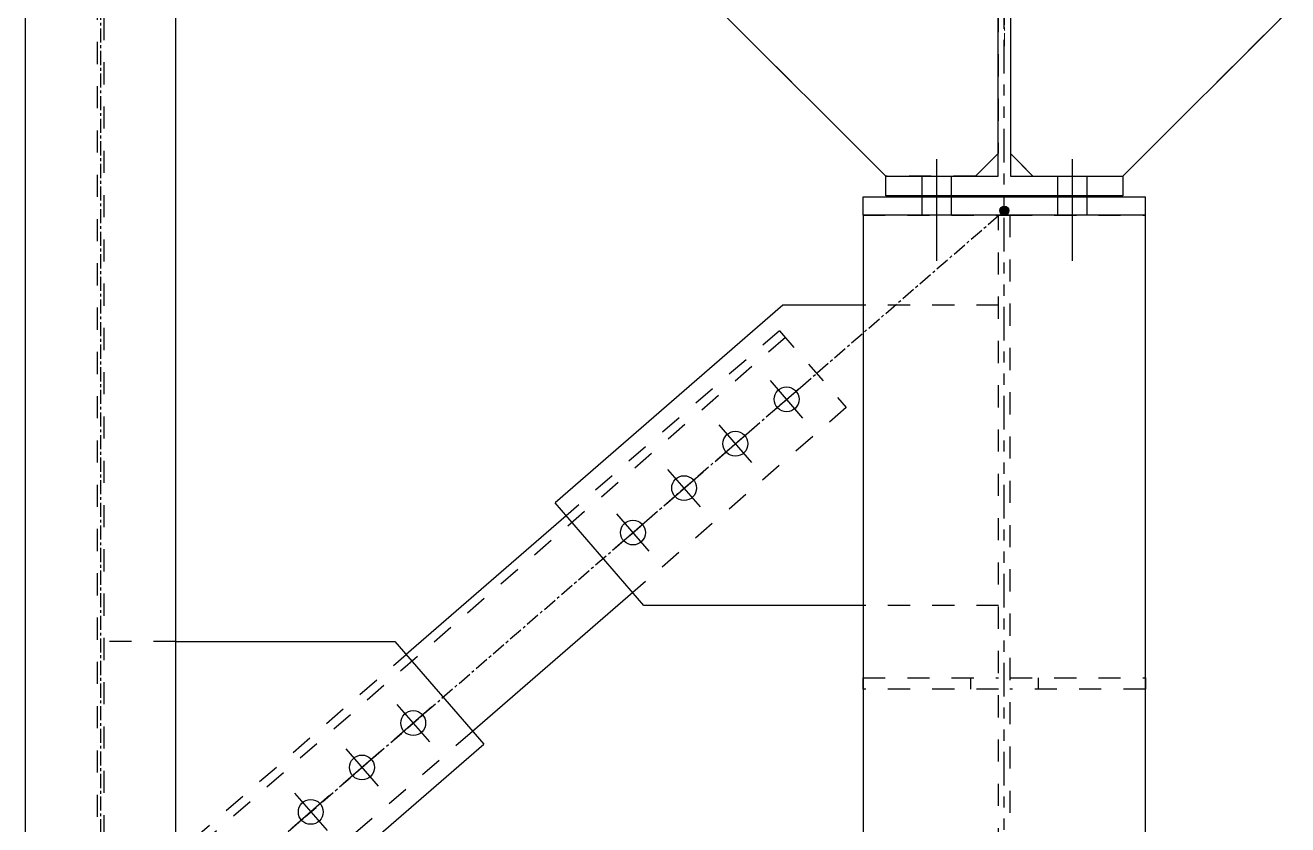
# Model space of a CAD drawing. Header units: inches. Extents: x 209270 to 234360, y -180214 to -150194.
# Drawn here: x 224645 to 225763, y -159189 to -158481 of the extents above; entities that cross this region are included whole.
import ezdxf

# ---------------------------------------------------------------- set-up
doc = ezdxf.new("R2010")
doc.units = ezdxf.units.IN
doc.header["$LTSCALE"] = 10
doc.header["$MEASUREMENT"] = 0
for name, pattern in [('CENTER', [2, 1.25, -0.25, 0.25, -0.25]), ('DXK_LINE_DOT2', [3.9198, 1.9599, -1.9599]), ('DXK_LINE_DOT5', [7.8785, 2.979, -0.9799, 0.9799, -0.9799, 0.9799, -0.9799])]:
    doc.linetypes.add(name, pattern=pattern)
doc.layers.get('0').update_dxf_attribs({"color": 1})
for name, color, linetype in [('$AUDIT_BAD_LAYER1', 1, 'Continuous'), ('_STR_0', 5, 'Continuous'), ('_STR_1', 5, 'Continuous'), ('_STR_2', 5, 'Continuous'), ('_STR_4', 5, 'Continuous')]:
    doc.layers.add(name, color=color, linetype=linetype)
doc.layers.add('CEN', color=1, linetype='CENTER', lineweight=9)
doc.layers.add('MAIN OBJECT', color=1, linetype='Continuous', lineweight=18)

# ---------------------------------------------------------------- blocks, each defined once
blk = doc.blocks.new('A$C426f7GU6TT')
at = {"layer": 'CEN'}
for p, q in [((0, 235.7), (0, -235.7)), ((-235.7, 0), (235.7, 0))]:
    blk.add_line(p, q, dxfattribs=at)
blk.add_circle((0, 0), 5, dxfattribs=at)
at = {"layer": 'MAIN OBJECT'}
blk.add_lwpolyline([(4.4, -180.2, 0.414214), (14.6, -190.4), (89.4, -190.4), (89.4, -204.7), (-89.4, -204.7), (-89.4, -190.4), (-14.6, -190.4, 0.414214), (-4.4, -180.2), (-4.4, 180.2, 0.414214), (-14.6, 190.4), (-89.4, 190.4), (-89.4, 204.7), (89.4, 204.7), (89.4, 190.4), (14.6, 190.4, 0.414214), (4.4, 180.2), (4.4, -180.2)], format="xyb", dxfattribs=at)
blk = doc.blocks.new('GridLine-116860372-116903 - 114867')
at = {"layer": '_STR_2', "linetype": 'DXK_LINE_DOT5'}
blk.add_line((225511.9, -165456.7), (225511.9, -153291), dxfattribs=at)
blk = doc.blocks.new('Part-116860372-114957 - 114867')
at = {"layer": '_STR_2', "linetype": 'Continuous'}
for p, q in [((225506.5, -158369.1), (225506.5, -158369.1)), ((225506.5, -158614.6), (225506.5, -158369.1)), ((225506.5, -158369.1), (225517.3, -158369.1)), ((225517.3, -158369.1), (225517.3, -158369.1)), ((225517.3, -158369.1), (225517.3, -158614.6)), ((225406.9, -158614.6), (225406.9, -158614.6)), ((225406.9, -158632), (225406.9, -158614.6)), ((225406.9, -158614.6), (225506.5, -158614.6)), ((225506.5, -158614.6), (225506.5, -158614.6)), ((225517.3, -158614.6), (225517.3, -158614.6)), ((225517.3, -158614.6), (225616.9, -158614.6)), ((225616.9, -158614.6), (225616.9, -158614.6)), ((225616.9, -158614.6), (225616.9, -158632)), ((225406.9, -158632), (225406.9, -158632)), ((225616.9, -158632), (225406.9, -158632)), ((225616.9, -158632), (225616.9, -158632))]:
    blk.add_line(p, q, dxfattribs=at)
blk = doc.blocks.new('Part-116860372-114976 - 114867')
at = {"layer": '_STR_4', "linetype": 'Continuous'}
for points in [[(224711.9, -158367.7, -1), (224711.9, -158359.7, -1)], [(224711.9, -160167.7, -1), (224711.9, -160159.7, -1)]]:
    blk.add_hatch(color=256, dxfattribs=at).paths.add_polyline_path(points)
at = {"layer": '_STR_1', "linetype": 'DXK_LINE_DOT2'}
for p, q in [((224709, -158374.5), (224709, -158456.5)), ((224714.7, -158374.5), (224709, -158374.5)), ((224714.7, -158374.5), (224714.7, -158430.3)), ((224714.7, -158435.3), (224714.7, -160033.7)), ((224709, -158456.5), (224709, -160033.7)), ((224645.3, -160038.7), (224645.3, -160150.7)), ((224709, -160038.7), (224709, -160150.7)), ((224714.7, -160038.7), (224714.7, -160150.7)), ((224778.5, -160038.7), (224778.5, -160150.7)), ((224778.5, -160150.7), (224645.3, -160150.7))]:
    blk.add_line(p, q, dxfattribs=at)
at = {"layer": '_STR_2', "linetype": 'Continuous'}
for p, q in [((224709, -158430.3), (224709, -158435.3)), ((224714.7, -158430.3), (224714.7, -158435.3)), ((224645.3, -158435.3), (224645.3, -160038.7)), ((224778.5, -158435.3), (224645.3, -158435.3)), ((224778.5, -160038.7), (224778.5, -158435.3)), ((224778.5, -160033.7), (224645.3, -160033.7)), ((224709, -160033.7), (224709, -160038.7)), ((224714.7, -160033.7), (224714.7, -160038.7))]:
    blk.add_line(p, q, dxfattribs=at)
at = {"layer": '_STR_4', "linetype": 'CENTER'}
blk.add_line((224711.9, -158363.7), (224711.9, -160163.7), dxfattribs=at)
at = {"layer": '_STR_4', "linetype": 'Continuous'}
for centre in [(224711.9, -158363.7), (224711.9, -160163.7)]:
    blk.add_circle(centre, 4, dxfattribs=at)
blk = doc.blocks.new('Part-116860372-115108 - 114867')
at = {"layer": '_STR_4', "linetype": 'Continuous'}
for points in [[(225511.9, -158649, -1), (225511.9, -158641, -1)], [(224711.9, -159342.7, -1), (224711.9, -159334.7, -1)]]:
    blk.add_hatch(color=256, dxfattribs=at).paths.add_polyline_path(points)
at = {"layer": '_STR_1', "linetype": 'DXK_LINE_DOT2'}
for p, q in [((225318.1, -158757.4), (224798.7, -159207.8)), ((225312.9, -158751.4), (225124, -158915.1)), ((225312.9, -158751.4), (225371.9, -158819.4)), ((225371.9, -158819.4), (225183, -158983.1)), ((224793.5, -159201.8), (224982.3, -159038)), ((225041.3, -159106), (224852.4, -159269.8)), ((224852.4, -159269.8), (224793.5, -159201.8))]:
    blk.add_line(p, q, dxfattribs=at)
at = {"layer": '_STR_2', "linetype": 'Continuous'}
for p, q in [((225124, -158915.1), (224982.3, -159038)), ((225183, -158983.1), (225041.3, -159106))]:
    blk.add_line(p, q, dxfattribs=at)
at = {"layer": '_STR_4', "linetype": 'CENTER'}
blk.add_line((224711.9, -159338.7), (225511.9, -158645), dxfattribs=at)
at = {"layer": '_STR_4', "linetype": 'Continuous'}
for centre in [(225511.9, -158645), (224711.9, -159338.7)]:
    blk.add_circle(centre, 4, dxfattribs=at)
blk = doc.blocks.new('Part-116860372-115115 - 114867')
at = {"layer": '_STR_2', "linetype": 'Continuous'}
for p, q in [((225636.9, -158649), (225386.9, -158649)), ((225386.9, -158649), (225386.9, -165051.7)), ((225636.9, -165051.7), (225636.9, -158649))]:
    blk.add_line(p, q, dxfattribs=at)
blk = doc.blocks.new('Part-116860372-115117 - 114867')
at = {"layer": '_STR_1', "linetype": 'DXK_LINE_DOT2'}
for p, q in [((225506.9, -158649), (225516.9, -158649)), ((225506.9, -165051.7), (225506.9, -158649)), ((225516.9, -158649), (225516.9, -165051.7))]:
    blk.add_line(p, q, dxfattribs=at)
blk = doc.blocks.new('Part-116860372-157499 - 114867')
at = {"layer": '_STR_1', "linetype": 'DXK_LINE_DOT2'}
for p, q in [((225537.3, -158369.1), (225517.3, -158389.1)), ((225762.8, -158389.1), (225742.8, -158369.1)), ((225616.9, -158614.6), (225762.8, -158468.7)), ((225517.3, -158594.6), (225537.3, -158614.6))]:
    blk.add_line(p, q, dxfattribs=at)
blk = doc.blocks.new('Part-116860372-116367 - 114867')
at = {"layer": '_STR_1', "linetype": 'DXK_LINE_DOT2'}
for p, q in [((225386.9, -159068.7), (225386.9, -159058.7)), ((225386.9, -159058.7), (225506.9, -159058.7)), ((225481.9, -159058.7), (225481.9, -159068.7)), ((225506.9, -159068.7), (225386.9, -159068.7))]:
    blk.add_line(p, q, dxfattribs=at)
blk = doc.blocks.new('Part-116860372-115874 - 114867')
at = {"layer": '_STR_1', "linetype": 'DXK_LINE_DOT2'}
for p, q in [((225386.9, -158649), (225506.9, -158649)), ((225516.9, -158649), (225636.9, -158649))]:
    blk.add_line(p, q, dxfattribs=at)
at = {"layer": '_STR_2', "linetype": 'Continuous'}
for p, q in [((225386.9, -158649), (225386.9, -158633)), ((225386.9, -158633), (225636.9, -158633)), ((225636.9, -158649), (225636.9, -158633))]:
    blk.add_line(p, q, dxfattribs=at)
blk = doc.blocks.new('Part-116860372-116246 - 114867')
at = {"layer": '_STR_1', "linetype": 'DXK_LINE_DOT2'}
for p, q in [((225506.9, -158728.8), (225386.9, -158728.8)), ((225506.9, -158994.5), (225386.9, -158994.5))]:
    blk.add_line(p, q, dxfattribs=at)
at = {"layer": '_STR_2', "linetype": 'Continuous'}
for p, q in [((225316, -158728.8), (225114.2, -158903.8)), ((225386.9, -158728.8), (225316, -158728.8)), ((225192.8, -158994.5), (225114.2, -158903.8)), ((225386.9, -158994.5), (225192.8, -158994.5))]:
    blk.add_line(p, q, dxfattribs=at)
blk = doc.blocks.new('Bolt-116860372-115875 - 114867')
at = {"layer": '_STR_2', "linetype": 'Continuous'}
for p, q in [((225451.9, -158599.6), (225451.9, -158689.6)), ((225451.9, -158599.6), (225451.9, -158689.6)), ((225451.9, -158599.6), (225451.9, -158689.6)), ((225451.9, -158599.6), (225451.9, -158689.6)), ((225451.9, -158599.6), (225451.9, -158689.6)), ((225451.9, -158599.6), (225451.9, -158689.6)), ((225451.9, -158599.6), (225451.9, -158689.6)), ((225451.9, -158599.6), (225451.9, -158689.6)), ((225451.9, -158599.6), (225451.9, -158689.6)), ((225451.9, -158599.6), (225451.9, -158689.6)), ((225571.9, -158599.6), (225571.9, -158689.6)), ((225571.9, -158599.6), (225571.9, -158689.6)), ((225571.9, -158599.6), (225571.9, -158689.6)), ((225571.9, -158599.6), (225571.9, -158689.6)), ((225571.9, -158599.6), (225571.9, -158689.6)), ((225571.9, -158599.6), (225571.9, -158689.6)), ((225571.9, -158599.6), (225571.9, -158689.6)), ((225571.9, -158599.6), (225571.9, -158689.6)), ((225571.9, -158599.6), (225571.9, -158689.6)), ((225571.9, -158599.6), (225571.9, -158689.6)), ((225438.9, -158614.6), (225438.9, -158632)), ((225438.9, -158614.6), (225438.9, -158632)), ((225438.9, -158614.6), (225438.9, -158632)), ((225438.9, -158614.6), (225438.9, -158632)), ((225438.9, -158614.6), (225438.9, -158632)), ((225438.9, -158614.6), (225438.9, -158632)), ((225438.9, -158614.6), (225438.9, -158632)), ((225438.9, -158614.6), (225438.9, -158632)), ((225438.9, -158614.6), (225438.9, -158632)), ((225438.9, -158614.6), (225438.9, -158632)), ((225464.9, -158614.6), (225464.9, -158632)), ((225464.9, -158614.6), (225464.9, -158632)), ((225464.9, -158614.6), (225464.9, -158632)), ((225464.9, -158614.6), (225464.9, -158632)), ((225464.9, -158614.6), (225464.9, -158632)), ((225464.9, -158614.6), (225464.9, -158632)), ((225464.9, -158614.6), (225464.9, -158632)), ((225464.9, -158614.6), (225464.9, -158632)), ((225464.9, -158614.6), (225464.9, -158632)), ((225464.9, -158614.6), (225464.9, -158632)), ((225558.9, -158614.6), (225558.9, -158632)), ((225558.9, -158614.6), (225558.9, -158632)), ((225558.9, -158614.6), (225558.9, -158632)), ((225558.9, -158614.6), (225558.9, -158632)), ((225558.9, -158614.6), (225558.9, -158632)), ((225558.9, -158614.6), (225558.9, -158632)), ((225558.9, -158614.6), (225558.9, -158632)), ((225558.9, -158614.6), (225558.9, -158632)), ((225558.9, -158614.6), (225558.9, -158632)), ((225558.9, -158614.6), (225558.9, -158632)), ((225584.9, -158614.6), (225584.9, -158632)), ((225584.9, -158614.6), (225584.9, -158632)), ((225584.9, -158614.6), (225584.9, -158632)), ((225584.9, -158614.6), (225584.9, -158632)), ((225584.9, -158614.6), (225584.9, -158632)), ((225584.9, -158614.6), (225584.9, -158632)), ((225584.9, -158614.6), (225584.9, -158632)), ((225584.9, -158614.6), (225584.9, -158632)), ((225584.9, -158614.6), (225584.9, -158632)), ((225584.9, -158614.6), (225584.9, -158632)), ((225438.9, -158633), (225438.9, -158649)), ((225438.9, -158633), (225438.9, -158649)), ((225438.9, -158633), (225438.9, -158649)), ((225438.9, -158633), (225438.9, -158649)), ((225438.9, -158633), (225438.9, -158649)), ((225438.9, -158633), (225438.9, -158649)), ((225438.9, -158633), (225438.9, -158649)), ((225438.9, -158633), (225438.9, -158649)), ((225438.9, -158633), (225438.9, -158649)), ((225438.9, -158633), (225438.9, -158649)), ((225464.9, -158633), (225464.9, -158649)), ((225464.9, -158633), (225464.9, -158649)), ((225464.9, -158633), (225464.9, -158649)), ((225464.9, -158633), (225464.9, -158649)), ((225464.9, -158633), (225464.9, -158649)), ((225464.9, -158633), (225464.9, -158649)), ((225464.9, -158633), (225464.9, -158649)), ((225464.9, -158633), (225464.9, -158649)), ((225464.9, -158633), (225464.9, -158649)), ((225464.9, -158633), (225464.9, -158649)), ((225558.9, -158633), (225558.9, -158649)), ((225558.9, -158633), (225558.9, -158649)), ((225558.9, -158633), (225558.9, -158649)), ((225558.9, -158633), (225558.9, -158649)), ((225558.9, -158633), (225558.9, -158649)), ((225558.9, -158633), (225558.9, -158649)), ((225558.9, -158633), (225558.9, -158649)), ((225558.9, -158633), (225558.9, -158649)), ((225558.9, -158633), (225558.9, -158649)), ((225558.9, -158633), (225558.9, -158649)), ((225584.9, -158633), (225584.9, -158649)), ((225584.9, -158633), (225584.9, -158649)), ((225584.9, -158633), (225584.9, -158649)), ((225584.9, -158633), (225584.9, -158649)), ((225584.9, -158633), (225584.9, -158649)), ((225584.9, -158633), (225584.9, -158649)), ((225584.9, -158633), (225584.9, -158649)), ((225584.9, -158633), (225584.9, -158649)), ((225584.9, -158633), (225584.9, -158649)), ((225584.9, -158633), (225584.9, -158649))]:
    blk.add_line(p, q, dxfattribs=at)
blk = doc.blocks.new('Bolt-116860372-116247 - 114867')
at = {"layer": '_STR_2', "linetype": 'Continuous'}
for p, q in [((225302.6, -158826.5), (225335.8, -158797.7)), ((225333.6, -158828.7), (225304.8, -158795.5)), ((225257.3, -158865.8), (225290.5, -158837)), ((225288.3, -158868), (225259.5, -158834.8)), ((225211.9, -158905.1), (225245.2, -158876.3)), ((225243, -158907.3), (225214.1, -158874.1)), ((225166.6, -158944.4), (225199.8, -158915.6)), ((225197.6, -158946.6), (225168.8, -158913.4))]:
    blk.add_line(p, q, dxfattribs=at)
for centre in [(225319.2, -158812.1), (225273.9, -158851.4), (225228.5, -158890.7), (225183.2, -158930)]:
    blk.add_circle(centre, 11, dxfattribs=at)
blk = doc.blocks.new('Part-116860372-116249 - 114867')
at = {"layer": '_STR_1', "linetype": 'DXK_LINE_DOT2'}
for p, q in [((224778.5, -159026.6), (224714.7, -159026.6)), ((224778.5, -159297.9), (224714.7, -159297.9))]:
    blk.add_line(p, q, dxfattribs=at)
at = {"layer": '_STR_2', "linetype": 'Continuous'}
for p, q in [((224778.5, -159026.6), (224972.5, -159026.6)), ((224972.5, -159026.6), (225051.1, -159117.3)), ((224842.9, -159297.9), (225051.1, -159117.3)), ((224778.5, -159297.9), (224842.9, -159297.9))]:
    blk.add_line(p, q, dxfattribs=at)
blk = doc.blocks.new('Bolt-116860372-116250 - 114867')
at = {"layer": '_STR_2', "linetype": 'Continuous'}
for p, q in [((224974.2, -159082.1), (225003.1, -159115.3)), ((225005.3, -159084.3), (224972, -159113.1)), ((224959.9, -159123.6), (224926.7, -159152.4)), ((224928.9, -159121.4), (224957.7, -159154.6)), ((224883.6, -159160.7), (224912.4, -159193.9)), ((224914.6, -159162.9), (224881.4, -159191.7)), ((224869.3, -159202.2), (224836, -159231)), ((224838.2, -159200), (224867.1, -159233.2))]:
    blk.add_line(p, q, dxfattribs=at)
for centre in [(224988.7, -159098.7), (224943.3, -159138), (224898, -159177.3), (224852.7, -159216.6)]:
    blk.add_circle(centre, 11, dxfattribs=at)
blk = doc.blocks.new('Part-116860372-116366 - 114867')
at = {"layer": '_STR_1', "linetype": 'DXK_LINE_DOT2'}
for p, q in [((225516.9, -159058.7), (225636.9, -159058.7)), ((225541.9, -159058.7), (225541.9, -159068.7)), ((225636.9, -159058.7), (225636.9, -159068.7)), ((225636.9, -159068.7), (225516.9, -159068.7))]:
    blk.add_line(p, q, dxfattribs=at)
blk = doc.blocks.new('Part-116860372-149976 - 114867')
at = {"layer": '_STR_1', "linetype": 'DXK_LINE_DOT2'}
for p, q in [((225280.9, -158369.1), (225486.5, -158369.1)), ((225260.9, -158468.7), (225260.9, -158389.1)), ((225506.5, -158389.1), (225506.5, -158594.6)), ((225486.5, -158614.6), (225406.9, -158614.6))]:
    blk.add_line(p, q, dxfattribs=at)
at = {"layer": '_STR_2', "linetype": 'Continuous'}
for p, q in [((225280.9, -158369.1), (225260.9, -158389.1)), ((225486.5, -158369.1), (225506.5, -158389.1)), ((225406.9, -158614.6), (225260.9, -158468.7)), ((225506.5, -158594.6), (225486.5, -158614.6))]:
    blk.add_line(p, q, dxfattribs=at)
blk = doc.blocks.new('Part-116860372-149977 - 114867')
at = {"layer": '_STR_1', "linetype": 'DXK_LINE_DOT2'}
for p, q in [((225742.8, -158369.1), (225537.3, -158369.1)), ((225517.3, -158389.1), (225517.3, -158594.6)), ((225762.8, -158468.7), (225762.8, -158389.1)), ((225537.3, -158614.6), (225616.9, -158614.6))]:
    blk.add_line(p, q, dxfattribs=at)
at = {"layer": '_STR_2', "linetype": 'Continuous'}
for p, q in [((225537.3, -158369.1), (225517.3, -158389.1)), ((225762.8, -158389.1), (225742.8, -158369.1)), ((225616.9, -158614.6), (225762.8, -158468.7)), ((225517.3, -158594.6), (225537.3, -158614.6))]:
    blk.add_line(p, q, dxfattribs=at)
blk = doc.blocks.new('Part-116860372-157427 - 114867')
at = {"layer": '_STR_1', "linetype": 'DXK_LINE_DOT2'}
for p, q in [((225386.9, -158649), (225386.9, -159058.7)), ((225636.9, -159058.7), (225636.9, -158649)), ((225386.9, -159068.7), (225386.9, -159658.7)), ((225636.9, -159658.7), (225636.9, -159068.7))]:
    blk.add_line(p, q, dxfattribs=at)
blk = doc.blocks.new('Part-116860372-157498 - 114867')
at = {"layer": '_STR_1', "linetype": 'DXK_LINE_DOT2'}
for p, q in [((225260.9, -158389.1), (225280.9, -158369.1)), ((225486.5, -158369.1), (225506.5, -158389.1)), ((225406.9, -158614.6), (225260.9, -158468.7)), ((225506.5, -158594.6), (225486.5, -158614.6))]:
    blk.add_line(p, q, dxfattribs=at)
blk = doc.blocks.new('OVERLAY_DRAWING')
at = {"layer": '$AUDIT_BAD_LAYER1', "rotation": 270.0096740856855}
blk.add_blockref('A$C426f7GU6TT', (225511.9, -158263.7), dxfattribs=at)
at = {"layer": '_STR_0', "zscale": 0.8}
for name in ['GridLine-116860372-116903 - 114867', 'Part-116860372-114976 - 114867', 'Part-116860372-149976 - 114867', 'Part-116860372-157498 - 114867', 'Part-116860372-114957 - 114867', 'Part-116860372-157499 - 114867', 'Part-116860372-149977 - 114867', 'Bolt-116860372-115875 - 114867', 'Part-116860372-115874 - 114867', 'Part-116860372-115108 - 114867', 'Part-116860372-115115 - 114867', 'Part-116860372-157427 - 114867', 'Part-116860372-115117 - 114867', 'Part-116860372-116246 - 114867', 'Bolt-116860372-116247 - 114867', 'Part-116860372-116249 - 114867', 'Part-116860372-116367 - 114867', 'Part-116860372-116366 - 114867', 'Bolt-116860372-116250 - 114867']:
    blk.add_blockref(name, (0, 0), dxfattribs=at)

msp = doc.modelspace()

# ---------------------------------------------------------------- block references
msp.add_blockref('OVERLAY_DRAWING', (0, 0))

doc.saveas('drawing.dxf')
